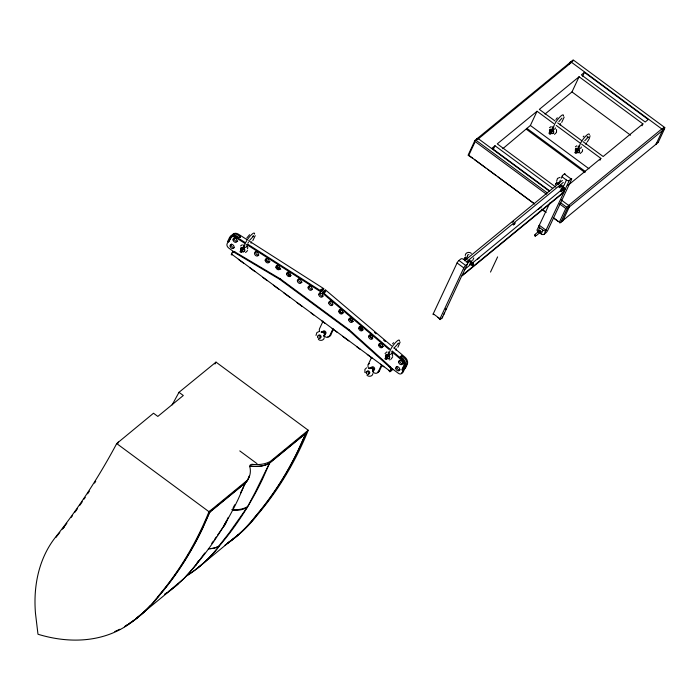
<?xml version="1.0" encoding="UTF-8"?>
<svg xmlns="http://www.w3.org/2000/svg" width="700" height="700" viewBox="0 0 700 700"><rect width="100%" height="100%" fill="white"/><g stroke="black" fill="none" stroke-linecap="round" stroke-linejoin="round"><path stroke-width="1.05" d="M590.056 135.782L589.347 138.495L587.352 141.916M400.137 342.037L397.906 347.287M467.407 256.62L467.626 254.984L468.912 254.608M472.657 260.523L473.778 257.941M564.174 117.11L561.715 122.421M465.238 255.456C465.343 252.385 469.332 251.475 471.38 253.374M389.795 371.368L390.425 371.227L390.994 369.233A2.205 1.601 50.6 0 0 390.197 366.616L349.379 329.892L280.245 278.836L234.85 251.895A2.205 1.601 50.6 0 0 232.645 252.297L231.473 254.03A2.205 0.499 -53.6 0 0 231.928 254.59L232.172 254.765M255.229 235.646L252.814 240.599M324.284 337.662C323.969 340.48 320.267 341.18 318.36 339.421M372.925 373.581C372.61 376.399 368.918 377.099 367.01 375.34M392.744 356.764L391.134 359.091M534.616 235.182L535.596 235.226L535.238 236.005M469.849 264.119C471.564 262.299 470.076 261.678 469.945 260.304M561.584 188.93L561.173 189.088L562.441 186.865L561.024 185.579L562.126 185.159M231.56 235.83A5.941 4.323 50.6 0 1 237.729 234.885L240.398 236.591L240.118 237.405L240.196 236.495L239.024 237.457M246.435 244.37L320.661 291.76L321.738 290.29L320.845 289.721L323.741 288.645L248.596 240.669M320.661 291.76L321.738 290.29M323.741 288.645L322.665 290.106M463.925 259.306L465.124 257.591M469.429 260.627C469.656 258.37 465.964 264.486 468.528 261.975M471.45 262.255L471.555 261.721M555.59 184.494L556.185 183.461M562.852 187.259L562.966 186.725L562.415 187.005M167.011 592.646L164.763 594.265A242.043 176.085 50.6 0 0 195.291 565.635A541.966 394.266 50.6 0 0 238.105 499.38L245.525 482.633L209.624 512.085L202.204 528.841A541.966 394.266 50.6 0 1 159.399 595.087A242.043 176.085 50.6 0 1 157.43 597.59M210.604 510.396L202.379 528.964A542.168 394.415 50.6 0 1 159.556 595.245A242.27 176.242 50.6 0 1 128.975 623.91A154.236 112.201 50.6 0 1 124.442 626.727M225.024 545.099A242.27 176.242 50.6 0 0 255.605 516.434A542.168 394.415 50.6 0 0 298.428 450.153L306.652 431.585L298.261 450.021A541.966 394.266 50.6 0 1 255.447 516.276A242.043 176.085 50.6 0 1 227.491 543.139A242.27 176.242 50.6 0 0 257.215 515.113A542.168 394.415 50.6 0 0 308.262 430.255L215.994 362.119L178.999 392.315L172.148 404.889M228.559 240.686L227.115 243.766A3.299 2.397 50.6 0 0 228.638 247.949L233.511 251.554M244.886 242.384L235.716 236.53A5.941 4.323 50.6 0 0 229.556 237.475L227.771 241.281L228.638 241.92L230.414 238.114A4.839 3.526 50.6 0 1 235.436 237.344L244.606 243.197M246.584 246.068L246.138 247.319L243.828 247.362L244.527 245.866A2.59 0.586 -53.6 0 0 244.764 245.149A7.919 1.785 -53.6 0 1 250.093 236.127A7.919 1.785 -53.6 0 1 254.555 234.115M242.366 251.318L243.556 248.789L242.699 248.15L239.951 251.737L241.325 252.175L242.366 251.318L241.509 250.679M209.624 512.085L210.604 510.396M323.059 321.195L319.594 328.598A4.401 3.203 50.6 0 0 319.594 331.494M324.721 336.481A4.401 3.203 50.6 0 0 329.595 335.991L333.06 328.58M329.586 336.21A4.401 3.203 50.6 0 0 330.759 335.029L333.366 329.473M368.725 368.428A4.401 3.203 50.6 0 1 368.235 364.525L371.271 358.041M476.954 138.933A1.321 0.963 50.6 0 1 478.415 138.793L571.567 62.353A1.321 0.963 50.6 0 0 570.106 62.492L474.906 140.481L468.09 155.234L472.526 158.165M476.096 140.709L477.015 138.758A1.103 0.796 50.6 0 1 478.231 138.635L549.474 191.24M373.363 372.4A4.401 3.203 50.6 0 0 378.236 371.91L381.273 365.426M378.236 371.91L379.409 370.956L382.007 365.4M391.598 353.29L391.029 354.322L388.727 354.358L389.428 352.87A2.59 0.586 -53.6 0 0 389.655 352.144A7.919 1.785 -53.6 0 1 394.993 343.123A7.919 1.785 -53.6 0 1 399.455 341.119M387.266 358.321L388.456 355.784L387.59 355.145L384.842 358.733L386.225 359.179L387.266 358.321L386.4 357.683M493.229 149.537L495.005 145.749L552.711 188.361M392.901 369.373L390.276 371.525A2.205 0.499 -53.6 0 1 389.821 370.965L390.994 369.233M403.672 366.922L402.605 369.215L403.463 369.854L402.019 372.925A3.299 2.397 50.6 0 1 398.37 373.293L389.156 366.494M391.685 351.645L401.695 360.124A4.839 3.526 50.6 0 1 403.602 366.004L401.817 369.81L402.684 370.449L404.469 366.642A5.941 4.323 50.6 0 0 402.124 359.415L392.114 350.945M404.635 368.891L403.191 371.971A3.299 2.397 50.6 0 1 401.678 373.021M405.729 366.581L406.473 364.998A5.941 4.323 50.6 0 0 404.11 357.787L401.651 355.67L400.006 357.368L401.651 355.67M402.684 370.449L405.484 368.148L407.269 364.341A5.941 4.323 50.6 0 0 404.924 357.123L394.074 347.944M433.711 314.361A2.205 0.499 -53.6 0 1 433.256 313.801L457.074 262.955A2.205 0.499 -53.6 0 1 458.955 260.479L460.705 259.044A2.205 1.426 25.1 0 1 463.601 259.359L466.874 261.783A2.205 1.426 25.1 0 1 467.434 264.014L462.096 275.398L564.016 191.774L569.345 180.39L571.095 178.955A2.205 0.499 -53.6 0 1 571.55 179.515L547.733 230.361A2.205 0.499 -53.6 0 1 545.86 232.838L544.101 234.273A2.205 1.426 25.1 0 1 541.214 233.957L537.933 231.534A2.205 1.426 25.1 0 1 537.381 229.303L549.867 202.939M502.819 148.671L530.381 125.475L537.049 111.248L553.656 123.515M444.29 313.049A2.205 1.426 25.1 0 1 443.975 314.099L442.19 317.896L440.44 319.331A2.205 0.499 -53.6 0 1 439.985 318.771L463.802 267.925A2.205 0.499 -53.6 0 1 465.684 265.449L467.434 264.014M471.748 262.876C472.666 259.35 468.02 268.284 471.214 262.623L471.8 262.141L472.867 262.938A1.234 0.893 50.6 0 1 472.605 264.88M471.8 262.141L470.418 264.32L471.485 265.116A1.234 0.893 50.6 0 0 472.85 264.976A1.234 0.893 50.6 0 0 472.281 263.41L471.214 262.623M569.214 64.409L570.106 62.492M550.812 131.653L551.6 129.955L552.466 130.594C548.704 137.664 549.115 132.414 552.466 130.594M555.485 127.872L555.039 129.133L552.738 129.176L553.429 127.697A2.572 0.578 -53.6 0 0 553.656 126.971A7.936 1.785 -53.6 0 1 559.142 117.775A7.936 1.785 -53.6 0 1 563.421 116.139M544.994 114.074L571.979 91.928L579.093 76.746L642.915 123.883L642.023 125.781M490.499 272.081L497.604 256.9M582.636 76.178L584.413 72.38L648.235 119.516L645.19 122.01L581.367 74.882L584.413 72.38M559.064 183.006L560.394 180.162M561.286 178.264L562.616 175.42L564.366 173.985A2.205 0.499 -53.6 0 1 565.005 174.037M537.933 231.534L539.709 227.736A2.205 1.426 25.1 0 1 539.157 225.505M581.359 146.982L580.913 148.242L578.611 148.278L579.303 146.799A2.572 0.578 -53.6 0 0 579.53 146.081A7.936 1.785 -53.6 0 1 584.587 137.366A7.936 1.785 -53.6 0 1 589.383 134.645M577.15 152.241L578.34 149.704L577.474 149.065L574.726 152.653L576.109 153.099L577.15 152.241L576.284 151.602M464.144 269.824L560.341 190.881L561.269 188.912M561.82 189.324L563.202 187.145L564.27 187.933A1.234 0.893 50.6 0 1 564.839 189.499A1.234 0.893 50.6 0 1 563.474 189.63L562.887 190.111L561.82 189.324L563.202 187.145M541.214 233.957L542.99 230.16A2.205 1.426 25.1 0 0 545.886 230.475L563.894 192.343L461.51 276.342L443.975 314.099M560.341 190.881L561.12 191.459L562.012 189.56M563.343 186.716L566.449 180.075A2.205 1.426 25.1 0 0 569.345 180.39M544.101 234.273L545.886 230.475M559.597 222.469L559.904 223.029L560.814 222.346L567.227 208.653L662.392 130.646A1.321 0.963 50.6 0 0 661.78 128.966L568.628 205.406A1.321 0.963 50.6 0 1 569.231 207.086M560.814 222.346L562.914 220.623L569.327 206.929A1.103 0.796 50.6 0 0 568.82 205.537L560.744 199.588M599.979 160.274L600.871 158.375L581.639 144.174M573.484 60.471L571.384 62.195A1.103 0.796 50.6 0 0 570.168 62.317L573.186 59.902L665 127.706L662.489 130.489L656.075 144.183A1.103 0.796 50.6 0 1 655.567 144.532M562.371 220.859A1.321 0.963 50.6 0 0 562.975 220.439L658.175 142.459L664.589 128.765M244.072 485.59L246.059 482.125A32.716 21.201 25.1 0 0 247.879 479.255M243.644 486.509L240.564 492.931M247.993 243.11L248.456 242.182M232.907 508.384L234.736 504.77M227.343 519.164L228.279 517.379M550.261 131.915L549.841 132.466M560.665 185.946C561.855 182.989 557.322 188.808 559.668 187.259M226.87 520.056L223.554 526.295L224.236 525.595A32.716 21.499 28.2 0 0 226.888 520.555M471.012 262.001L471.537 260.785M556.85 182.184L555.398 184.59M389.174 349.527L322.411 293.046L322.84 292.346L323.627 291.69L324.459 292.39L325.675 291.401L324.844 290.701L325.64 290.045L391.571 345.826M323.627 291.69L322.411 293.046M325.211 290.745L325.64 290.045M324.03 293.099L325.57 291.349A18.926 13.764 50.6 0 0 322.123 288.803M400.627 356.79L400.199 357.49L401.791 355.828L400.627 356.79L402.946 358.75A5.941 4.323 50.6 0 1 405.283 365.969L404.512 367.579L405.773 366.45M393.96 348.162L398.527 343.184L398.108 343.324M247.608 250.574L245.578 252.543M217.446 535.29L223.746 526.409A32.716 21.945 34.1 0 0 225.619 523.46M385.035 353.588L386.908 351.846M536.506 235.445L541.012 231.56L540.19 230.457L539.604 231.297M214.602 539.35L216.309 536.918M211.741 543.384L213.465 540.969M464.573 258.746L465.202 257.967M471.546 263.183L470.435 264.39M575.733 151.069L575.715 151.576M204.785 552.991L200.664 558.539M246.803 238.009L249.568 234.71M249.769 240.109L253.505 236.162L252.586 236.25M200.069 559.326L195.309 565.617L196 564.9A32.716 22.129 37.5 0 0 197.33 562.966M555.923 119.516L557.322 117.758M558.854 121.66L561.96 118.151M584.727 140.761L588.21 137.165L586.976 136.929M556.474 182.665L558.241 183.435L558.303 182.263M386.059 357.402L385.516 357.779L386.076 356.886M466.086 259.438L466.471 258.991M512.286 222.276L513.424 221.226M392.604 343.805L393.549 342.685M583.196 136.867L583.896 136.089M241.176 249.882L240.634 250.828L241.264 250.25A2.363 1.724 50.6 0 1 241.902 247.389A2.363 1.724 50.6 0 1 244.746 249.489A2.363 1.724 50.6 0 1 243.101 251.58M466.847 259.446L467.355 258.93M557.69 184.196L558.416 183.785M558.25 184.441L558.968 183.785M465.448 257.18L465.938 256.865M168.534 591.553L184.188 578.305L195.107 565.871A33.53 22.68 37.5 0 0 197.26 562.756M243.556 248.789C242.777 249.034 239.776 252.429 241.325 252.175M241.693 251.388L242.296 250.338L241.693 251.388A2.363 1.724 50.6 0 0 244.536 250.285A2.363 1.724 50.6 0 0 241.605 247.634A2.363 1.724 50.6 0 0 241.316 250.959M551.6 129.955L548.87 133.184L550.226 133.989M578.34 149.704C577.561 149.957 574.551 153.352 576.109 153.099M388.456 355.784C387.678 356.037 384.668 359.433 386.225 359.179M230.493 239.032L229.609 238.411M228.638 241.92L231.21 237.466A4.839 3.526 50.6 0 1 232.409 236.215M240.398 236.591L239.181 237.589L236.513 235.882A5.941 4.323 50.6 0 0 230.956 235.926M240.599 245.928L242.279 244.737M232.059 252.77A2.205 1.601 50.6 0 1 234.273 252.376L234.85 251.895M234.273 252.376L279.668 279.317L280.245 278.836M474.906 140.481L476.131 140.359L478.231 138.635M252.98 464.363A3.867 2.502 25.1 0 0 249.9 466.891A34.396 22.295 25.1 0 1 247.074 480.48L208.994 511.718A542.168 394.415 50.6 0 1 157.946 596.566A242.27 176.242 50.6 0 1 127.365 625.231A154.236 112.201 50.6 0 1 37.984 634.244L35.481 613.384A154.236 112.201 50.6 0 1 55.58 537.128A1100.243 800.406 50.6 0 0 116.716 443.572L153.51 413.236L157.824 416.421L183.312 395.5L178.999 392.315M495.005 145.749L491.96 148.242L549.657 190.855M537.049 111.248L497.28 143.876L555.861 187.136M579.093 76.746L539.324 109.384L555.065 121.004M549.509 127.732L551.189 126.543M329.595 335.991L330.759 335.029M279.668 279.317L348.801 330.374L349.379 329.892M575.383 146.843L576.791 145.766M464.502 260.759L562.398 180.434M466.235 262.036L563.281 182.403M472.281 263.41L472.867 262.938M562.887 190.111A1.234 0.893 50.6 0 0 564.253 189.971A1.234 0.893 50.6 0 0 563.684 188.414L564.27 187.933M477.514 259.315L479.614 257.591M538.212 209.51L541.721 206.631M567.735 185.57L600.871 158.375M642.915 123.883L603.146 156.511L583.039 141.662M368.235 364.525L369.399 363.562M567.227 208.653L566.72 207.261L568.82 205.537M662.489 130.489A1.103 0.796 50.6 0 0 661.981 129.097L664.081 127.374M535.334 234.168L539.7 230.589M308.262 430.255L270.2 461.501A34.396 22.295 25.1 0 1 252.91 464.415M305.672 433.274L269.78 462.726L262.36 479.483A541.966 394.266 50.6 0 1 219.555 545.729A242.043 176.085 50.6 0 1 189 574.367A154.018 112.044 50.6 0 1 186.314 576.091M209.773 512.19L246.234 482.274A34.396 22.295 25.1 0 0 249.2 476.026M305.821 433.379L269.36 463.295A34.396 22.295 25.1 0 1 252.079 466.209A3.867 2.502 25.1 0 0 249.532 466.681M390.408 369.705A2.205 1.601 50.6 0 0 389.611 367.089L390.197 366.616M392.674 369.092L390.303 370.755M186.856 575.514C199.491 567.989 210.219 557.48 219.327 546A33.53 22.68 37.5 0 1 208.434 548.817M178.045 584.062L135.66 618.844A242.043 176.085 50.6 0 0 150.474 605.517M195.816 569.485L238.193 534.704M562.66 186.795L562.94 185.78M468.72 262.596L469.84 260.794M554.488 134.356L556.517 132.388L556.517 129.553M540.872 231.866L540.006 231.822M243.889 244.886L243.311 245.56L243.828 247.362M552.79 126.691L552.212 127.374L552.738 129.176M388.78 351.881L388.203 352.564L388.727 354.358M560.122 124.968L560.718 124.241L560.219 123.524M580.09 153.58L582.391 151.489L582.61 149.564M366.546 367.815L364.91 369.381L364.91 372.558M472.106 263.191C474.049 263.2 472.211 265.58 471.879 263.515M318.797 331.651L316.881 332.57L315.998 335.449M389.428 359.87L390.206 359.66M585.629 144.139L586.495 143.666L586.372 142.791M251.02 243.171L251.659 241.894M395.911 350.175L396.559 348.898M560.053 177.362L557.506 178.404L556.64 181.151M579.32 145.679L578.086 146.484L578.611 148.278M656.959 142.581L658.175 142.459M445.62 309.531L446.303 309.461L446.338 308.674M250.329 465.684L251.886 466.296A32.716 21.201 25.1 0 0 268.739 463.514L269.605 462.945L255.29 492.117L247.782 506.424L246.916 506.984A32.716 21.499 28.2 0 1 231.787 509.67M534.949 235.874C537.968 236.18 533.041 233.065 535.185 236.04M265.947 260.444L268.721 262.098M277.06 267.041L280.77 269.246M277.401 268.074L279.256 269.168M246.767 239.496L238.516 234.237A5.941 4.323 50.6 0 0 232.356 235.174M320.565 290.535L321.457 291.104M247.634 244.142L320.941 290.946M571.384 62.195L661.981 129.097M571.979 91.928L630.56 135.188M557.681 122.938L581.289 140.367M556.281 125.449L579.889 142.888M550.559 130.812L551.416 131.451M576.433 149.923L577.29 150.561M550.41 132.492L551.276 133.131M530.381 125.475L588.962 168.735M526.881 128.354L585.454 171.605M526.435 129.299L585.016 172.559M564.366 173.985L571.095 178.955M566.449 180.075L563.176 177.651A2.205 1.426 25.1 0 1 562.616 175.42M562.616 187.626L563.684 188.414M476.131 140.359L547.374 192.972M560.569 202.711L566.72 207.261M546.438 194.206L475.186 141.593L468.773 155.286L534.739 203.998M559.624 203.945L565.784 208.495L559.37 222.189L553.21 217.639M541.782 209.195L546.175 212.441M474.285 159.46L485.713 167.904M487.471 169.207L496.274 175.7M498.032 176.995L534.091 203.63M542.01 209.475L544.644 211.426M553.446 217.919L557.839 221.165M539.385 225.312L546.114 230.282M539.709 227.736L542.99 230.16M458.955 260.479L465.684 265.449M457.074 262.955L463.802 267.925M433.256 313.801L439.985 318.771M437.92 317.467L440.44 319.331M287.254 273.088L290.754 275.678M339.762 311.868L341.512 313.154M349.387 318.973L352.887 321.562M288.418 274.864L290.168 276.159M229.696 238.245L230.562 238.875M404.626 367.509L405.484 368.148M241.649 249.007L242.515 249.638M386.549 356.002L387.406 356.641M231.473 254.03L389.821 370.965M238.324 259.315L243.591 263.2M249.725 267.733L254.984 271.618M262.876 277.445L267.26 280.683M273.402 285.215L278.661 289.1M283.92 292.985L290.062 297.517M297.071 302.697L302.339 306.582M311.106 313.058L313.731 315M321.624 320.828L325.132 323.418M332.15 328.598L337.409 332.483M342.668 336.368L348.81 340.9M356.694 346.727L360.203 349.317M367.22 354.498L372.479 358.382M380.371 364.21L383.88 366.8M390.276 371.525L390.092 371.359A0.884 0.569 25.1 0 0 390.688 370.65M239.776 450.914L257.023 463.654M116.716 443.572L208.994 511.718M374.447 332.404L376.119 333.812M383.635 340.174L385.297 341.582M400.435 356.668L402.92 358.767M322.84 292.346L389.602 348.828M389.498 371.219L389.121 370.641M359.59 327.023L362.793 329.901M369.189 335.668L372.391 338.546M379.592 345.021L381.999 347.183M359.809 328.221L362.206 330.382M348.801 330.374L389.611 367.089M445.498 309.067L446.381 308.831M466.9 257.259L466.83 258.44L465.08 257.652M561.269 185.885L559.781 187.722M442.514 316.838A2.205 1.426 25.1 0 1 442.19 317.896M564.016 191.774A2.205 1.426 25.1 0 1 561.12 191.459M462.42 274.348A2.205 1.426 25.1 0 1 462.096 275.398M656.136 143.999A1.321 0.963 50.6 0 1 655.532 144.419M562.914 220.623A1.103 0.796 50.6 0 1 562.056 220.929M549.85 132.274A2.363 1.724 50.6 0 1 550.83 129.412A2.363 1.724 50.6 0 1 553.438 132.274A2.363 1.724 50.6 0 1 550.673 133.175M549.885 131.486A2.363 1.724 50.6 0 1 551.303 129.176A2.363 1.724 50.6 0 1 553.744 131.845A2.363 1.724 50.6 0 1 551.477 133.227M575.724 151.384A2.363 1.724 50.6 0 1 576.704 148.523A2.363 1.724 50.6 0 1 579.32 151.384A2.363 1.724 50.6 0 1 576.546 152.285M575.759 150.588A2.363 1.724 50.6 0 1 577.176 148.286A2.363 1.724 50.6 0 1 579.617 150.955A2.363 1.724 50.6 0 1 577.351 152.338M386.137 357.219A2.363 1.724 50.6 0 1 386.803 354.392A2.363 1.724 50.6 0 1 389.637 356.484A2.363 1.724 50.6 0 1 387.993 358.584M387.467 358.418A2.363 1.724 50.6 0 1 386.969 358.12M332.727 304.623A2.363 1.724 50.6 0 1 330.365 303.223A2.363 1.724 50.6 0 1 330.365 300.755M343.525 312.681A2.363 1.724 50.6 0 1 340.935 312.375A2.363 1.724 50.6 0 1 340.078 309.566M400.111 369.775A2.363 1.724 50.6 0 1 397.67 368.996A2.363 1.724 50.6 0 1 397.031 366.406M403.016 363.571A2.363 1.724 50.6 0 1 400.575 362.793A2.363 1.724 50.6 0 1 399.936 360.203M323.181 296.109A2.363 1.724 50.6 0 1 320.74 295.33A2.363 1.724 50.6 0 1 320.101 292.74M320.959 289.765A18.926 13.764 50.6 0 1 324.398 292.303M391.869 352.87A2.363 1.724 50.6 0 1 392.245 355.836M372.636 338.38A2.363 1.724 50.6 0 1 370.449 337.243A2.363 1.724 50.6 0 1 370.011 334.889M383.434 346.439A2.363 1.724 50.6 0 1 380.835 346.132A2.363 1.724 50.6 0 1 379.986 343.324M363.108 329.814A2.363 1.724 50.6 0 1 360.666 329.035A2.363 1.724 50.6 0 1 360.027 326.445M353.132 321.379A2.363 1.724 50.6 0 1 350.691 320.6A2.363 1.724 50.6 0 1 350.053 318.01M237.79 241.036A2.363 1.724 50.6 0 1 234.981 240.511A2.363 1.724 50.6 0 1 234.605 237.545M312.48 289.214A2.363 1.724 50.6 0 1 310.039 288.435A2.363 1.724 50.6 0 1 309.4 285.845M246.969 245.866A2.363 1.724 50.6 0 1 247.345 248.832M269.955 261.572A2.363 1.724 50.6 0 1 267.365 261.266A2.363 1.724 50.6 0 1 266.507 258.457M258.869 254.984A2.363 1.724 50.6 0 1 256.428 254.205A2.363 1.724 50.6 0 1 255.789 251.606M280.315 268.678A2.363 1.724 50.6 0 1 277.672 267.654A2.363 1.724 50.6 0 1 277.498 264.924M291.034 275.52A2.363 1.724 50.6 0 1 288.391 274.505A2.363 1.724 50.6 0 1 288.216 271.775M302.129 282.109A2.363 1.724 50.6 0 1 299.53 281.803A2.363 1.724 50.6 0 1 298.681 278.994M234.062 247.608A2.363 1.724 50.6 0 1 231.875 246.47A2.363 1.724 50.6 0 1 231.438 244.116M389.471 371.114A0.884 0.569 25.1 0 1 389.191 370.808M328.746 336.429A4.401 3.203 50.6 0 1 327.81 336.385M323.164 331.415A1.741 1.269 50.6 0 1 325.579 331.704A1.741 1.269 50.6 0 1 325.098 333.988M322.192 332.098A1.741 1.269 50.6 0 1 323.741 332.062A1.741 1.269 50.6 0 1 324.826 333.655M324.73 334.39A1.741 1.269 50.6 0 1 324.537 334.67M321.606 332.089A2.24 1.628 50.6 0 1 324.87 332.692A2.24 1.628 50.6 0 1 323.619 335.37M321.309 332.027A2.363 1.715 50.6 0 1 324.476 333.043A2.363 1.715 50.6 0 1 323.662 335.886M321.178 332.098A2.415 1.759 50.6 0 1 324.056 333.401A2.415 1.759 50.6 0 1 323.68 336.192M318.369 335.746A1.619 1.181 50.6 0 1 319.786 334.994A1.619 1.181 50.6 0 1 321.108 336.744A1.619 1.181 50.6 0 1 319.918 337.803M379.409 370.956A4.401 3.203 50.6 0 1 377.387 372.356M367.01 372.033A1.619 1.181 50.6 0 1 368.191 370.842A1.619 1.181 50.6 0 1 369.74 372.54A1.619 1.181 50.6 0 1 368.559 373.721M371.709 367.684A1.741 1.269 50.6 0 1 373.24 366.87A1.741 1.269 50.6 0 1 374.649 368.751A1.741 1.269 50.6 0 1 373.371 369.889M369.688 368.322A2.363 1.715 50.6 0 1 372.75 368.471A2.363 1.715 50.6 0 1 372.759 371.683M370.125 368.454A2.24 1.628 50.6 0 1 373.161 368.148A2.24 1.628 50.6 0 1 372.741 371.315M370.545 368.637A1.741 1.269 50.6 0 1 370.641 368.296M371.105 367.832A1.741 1.269 50.6 0 1 372.199 367.885M373.476 369.574A1.741 1.269 50.6 0 1 373.476 369.967M373.179 370.589A1.741 1.269 50.6 0 1 372.908 370.781M369.18 368.672A2.415 1.759 50.6 0 1 372.094 368.602A2.415 1.759 50.6 0 1 372.706 371.849M215.994 362.119A1100.243 800.406 50.6 0 1 214.97 364.026M233.065 510.239A32.716 21.945 34.1 0 0 246.426 507.806L247.284 507.246L229.005 533.111L218.671 546.289A32.716 22.129 37.5 0 1 208.39 548.695M55.93 537.434A154.236 112.201 50.6 0 1 57.19 535.806A1100.243 800.406 50.6 0 0 59.797 532.49M95.716 481.276A1100.243 800.406 50.6 0 1 94.57 483.079M89.381 491.146A1100.243 800.406 50.6 0 1 87.623 493.815M85.26 497.359A1100.243 800.406 50.6 0 1 84.07 499.117M82.276 501.751A1100.243 800.406 50.6 0 1 79.87 505.251M77.438 508.725A1100.243 800.406 50.6 0 1 74.979 512.181M72.502 515.62A1100.243 800.406 50.6 0 1 71.26 517.326M66.85 523.276A1100.243 800.406 50.6 0 1 62.379 529.156M248.675 477.146A32.716 21.201 25.1 0 1 248.316 478.222M198.362 560.822A32.716 22.129 37.5 0 1 197.881 561.916M119.709 629.274A154.236 112.201 50.6 0 1 114.8 631.523M64.33 526.907A1100.592 800.66 50.6 0 1 63.061 528.561M133.989 620.104A242.043 176.085 50.6 0 1 128.844 623.735M156.082 599.226A242.043 176.085 50.6 0 1 154.026 601.633M127.067 624.89A154.018 112.044 50.6 0 1 125.247 626.01M386.4 358.33L387.24 357.35L386.4 358.33M513.266 224.831C515.27 225.216 516.241 219.695 513.266 224.831M550.41 133.14L551.25 132.169L550.41 133.14M561.628 189.123C563.57 189.14 563.631 185.001 561.628 189.123M576.284 152.25L577.124 151.27L576.284 152.25M471.336 263.856C471.642 266.35 473.41 263.156 471.336 263.856M562.739 188.86C563.045 191.354 564.821 188.151 562.739 188.86M563.325 188.379C563.631 190.873 565.399 187.67 563.325 188.379M118.23 442.181L117.6 443.52L118.23 442.181M253.636 236.189L253.164 236.399L253.636 236.189M588.087 137.209L587.633 137.226L588.087 137.209M385.438 356.361A2.363 1.724 50.6 0 0 388.649 358.733A2.363 1.724 50.6 0 0 388.194 355.101A2.363 1.724 50.6 0 0 385.438 356.361M338.774 311.526A2.363 1.724 50.6 0 0 341.985 313.898A2.363 1.724 50.6 0 0 341.53 310.266A2.363 1.724 50.6 0 0 338.774 311.526M328.799 303.082A2.363 1.724 50.6 0 0 332.01 305.454A2.363 1.724 50.6 0 0 331.555 301.822A2.363 1.724 50.6 0 0 328.799 303.082M398.632 362.162A2.363 1.724 50.6 0 0 401.852 364.534A2.363 1.724 50.6 0 0 401.389 360.902A2.363 1.724 50.6 0 0 398.632 362.162M395.736 368.358A2.363 1.724 50.6 0 0 398.947 370.729A2.363 1.724 50.6 0 0 398.484 367.098A2.363 1.724 50.6 0 0 395.736 368.358M318.797 294.691A2.363 1.724 50.6 0 0 322.009 297.071A2.363 1.724 50.6 0 0 321.554 293.431A2.363 1.724 50.6 0 0 318.797 294.691M378.683 345.284A2.363 1.724 50.6 0 0 381.894 347.655A2.363 1.724 50.6 0 0 381.439 344.024A2.363 1.724 50.6 0 0 378.683 345.284M368.707 336.84A2.363 1.724 50.6 0 0 371.919 339.211A2.363 1.724 50.6 0 0 371.464 335.58A2.363 1.724 50.6 0 0 368.707 336.84M358.733 328.405A2.363 1.724 50.6 0 0 361.944 330.776A2.363 1.724 50.6 0 0 361.48 327.145A2.363 1.724 50.6 0 0 358.733 328.405M348.757 319.961A2.363 1.724 50.6 0 0 351.969 322.332A2.363 1.724 50.6 0 0 351.505 318.701A2.363 1.724 50.6 0 0 348.757 319.961M233.039 239.873A2.363 1.724 50.6 0 0 236.25 242.244A2.363 1.724 50.6 0 0 235.795 238.612A2.363 1.724 50.6 0 0 233.039 239.873M230.134 246.076A2.363 1.724 50.6 0 0 233.345 248.447A2.363 1.724 50.6 0 0 232.89 244.816A2.363 1.724 50.6 0 0 230.134 246.076M275.931 267.26A2.363 1.724 50.6 0 0 279.142 269.631A2.363 1.724 50.6 0 0 278.688 266A2.363 1.724 50.6 0 0 275.931 267.26M265.213 260.418A2.363 1.724 50.6 0 0 268.424 262.789A2.363 1.724 50.6 0 0 267.96 259.149A2.363 1.724 50.6 0 0 265.213 260.418M308.105 287.796A2.363 1.724 50.6 0 0 311.316 290.168A2.363 1.724 50.6 0 0 310.852 286.536A2.363 1.724 50.6 0 0 308.105 287.796M297.377 280.954A2.363 1.724 50.6 0 0 300.589 283.325A2.363 1.724 50.6 0 0 300.134 279.694A2.363 1.724 50.6 0 0 297.377 280.954M286.659 274.102A2.363 1.724 50.6 0 0 289.87 276.474A2.363 1.724 50.6 0 0 289.406 272.842A2.363 1.724 50.6 0 0 286.659 274.102M254.485 253.566A2.363 1.724 50.6 0 0 257.696 255.938A2.363 1.724 50.6 0 0 257.241 252.306A2.363 1.724 50.6 0 0 254.485 253.566M317.555 336.779A1.619 1.181 50.6 0 0 319.751 338.406A1.619 1.181 50.6 0 0 319.436 335.912A1.619 1.181 50.6 0 0 317.555 336.779M366.196 372.697A1.619 1.181 50.6 0 0 368.401 374.325A1.619 1.181 50.6 0 0 368.086 371.831A1.619 1.181 50.6 0 0 366.196 372.697"/></g></svg>
